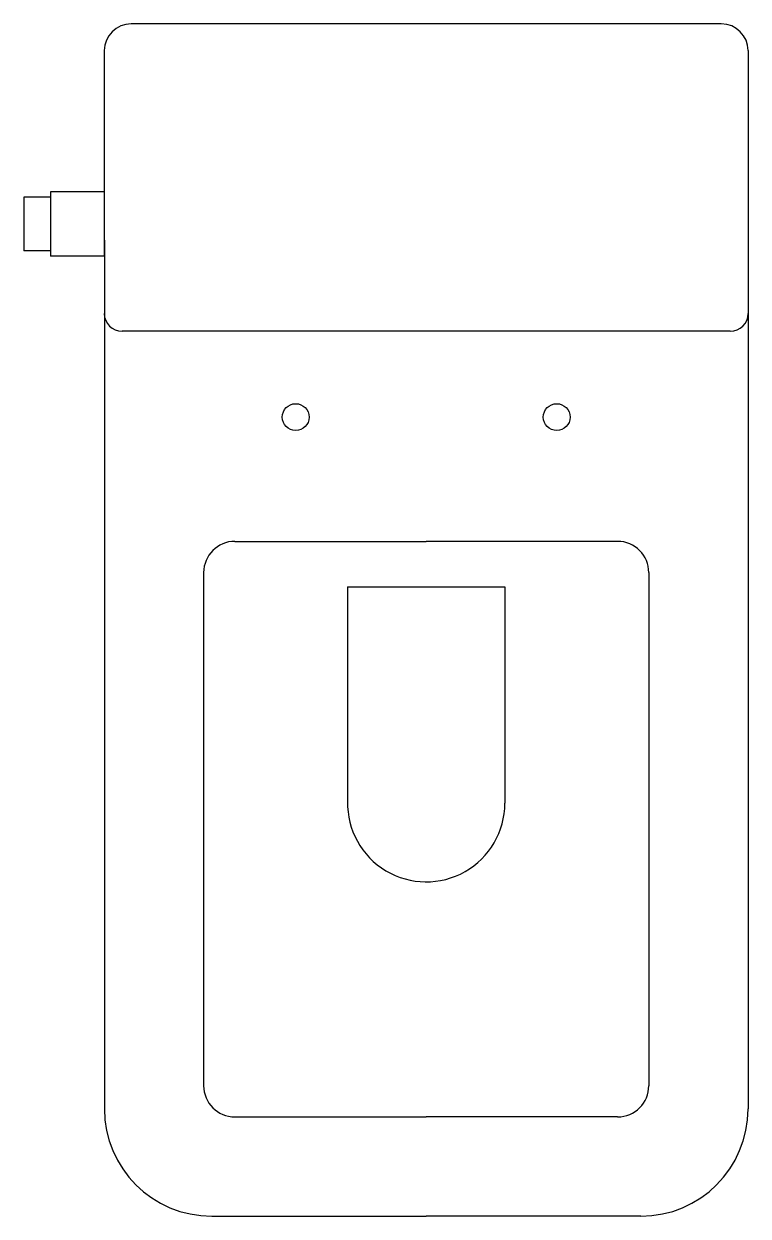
# Model space of a CAD drawing. Extents: x 2190 to 2595, y 1319 to 1986.
import ezdxf

# ---------------------------------------------------------------- set-up
doc = ezdxf.new("R2010")
doc.units = 0
doc.header["$LTSCALE"] = 50
doc.layers.add('FINA', color=6, linetype='CONTINUOUS')
doc.layers.add('GROSSA', color=3, linetype='CONTINUOUS')

msp = doc.modelspace()

# ---------------------------------------------------------------- linework, layer by layer
at = {"layer": 'FINA', "color": 0, "linetype": 'CONTINUOUS'}
for p, q in [((2370.63, 1671.46), (2458.63, 1671.46)), ((2370.63, 1671.46), (2370.63, 1550.46)), ((2458.63, 1671.46), (2458.63, 1550.46))]:
    msp.add_line(p, q, dxfattribs=at)
msp.add_arc((2414.63, 1550.46), 44, 178.68431, 0, dxfattribs=at)
at = {"layer": 'GROSSA', "color": 0, "linetype": 'CONTINUOUS'}
for p, q in [((2579.68, 1986.46), (2249.58, 1986.46)), ((2234.58, 1971.46), (2234.58, 1856.46)), ((2594.68, 1971.46), (2594.68, 1824.46)), ((2189.58, 1889.46), (2189.58, 1859.46)), ((2204.58, 1889.46), (2189.58, 1889.46)), ((2204.58, 1892.46), (2204.58, 1856.46)), ((2234.58, 1892.46), (2204.58, 1892.46)), ((2234.63, 1865.46), (2234.63, 1379.46)), ((2594.63, 1865.46), (2594.63, 1379.46)), ((2204.58, 1859.46), (2189.58, 1859.46)), ((2234.99, 1856.46), (2204.58, 1856.46)), ((2584.68, 1814.46), (2244.58, 1814.46)), ((2307.63, 1696.96), (2414.63, 1696.96)), ((2521.63, 1696.96), (2414.63, 1696.96)), ((2290.13, 1679.46), (2290.13, 1392.46)), ((2539.13, 1679.46), (2539.13, 1392.46)), ((2307.63, 1374.96), (2414.63, 1374.96)), ((2521.63, 1374.96), (2414.63, 1374.96)), ((2294.63, 1319.46), (2414.63, 1319.46)), ((2534.63, 1319.46), (2414.63, 1319.46))]:
    msp.add_line(p, q, dxfattribs=at)
for centre in [(2341.63, 1766.46), (2487.63, 1766.46)]:
    msp.add_circle(centre, 7.5, dxfattribs=at)
for centre, radius, start, end in [((2249.58, 1971.46), 15, 90, 180), ((2579.68, 1971.46), 15, 360, 90), ((2244.58, 1824.46), 10, 180, 270), ((2584.68, 1824.46), 10, 270, 360), ((2307.63, 1679.46), 17.5, 90, 180), ((2521.63, 1679.46), 17.5, 360, 90), ((2307.63, 1392.46), 17.5, 180, 270), ((2521.63, 1392.46), 17.5, 270, 0), ((2294.63, 1379.46), 60, 180, 270), ((2534.63, 1379.46), 60, 270, 0)]:
    msp.add_arc(centre, radius, start, end, dxfattribs=at)

doc.saveas('drawing.dxf')
